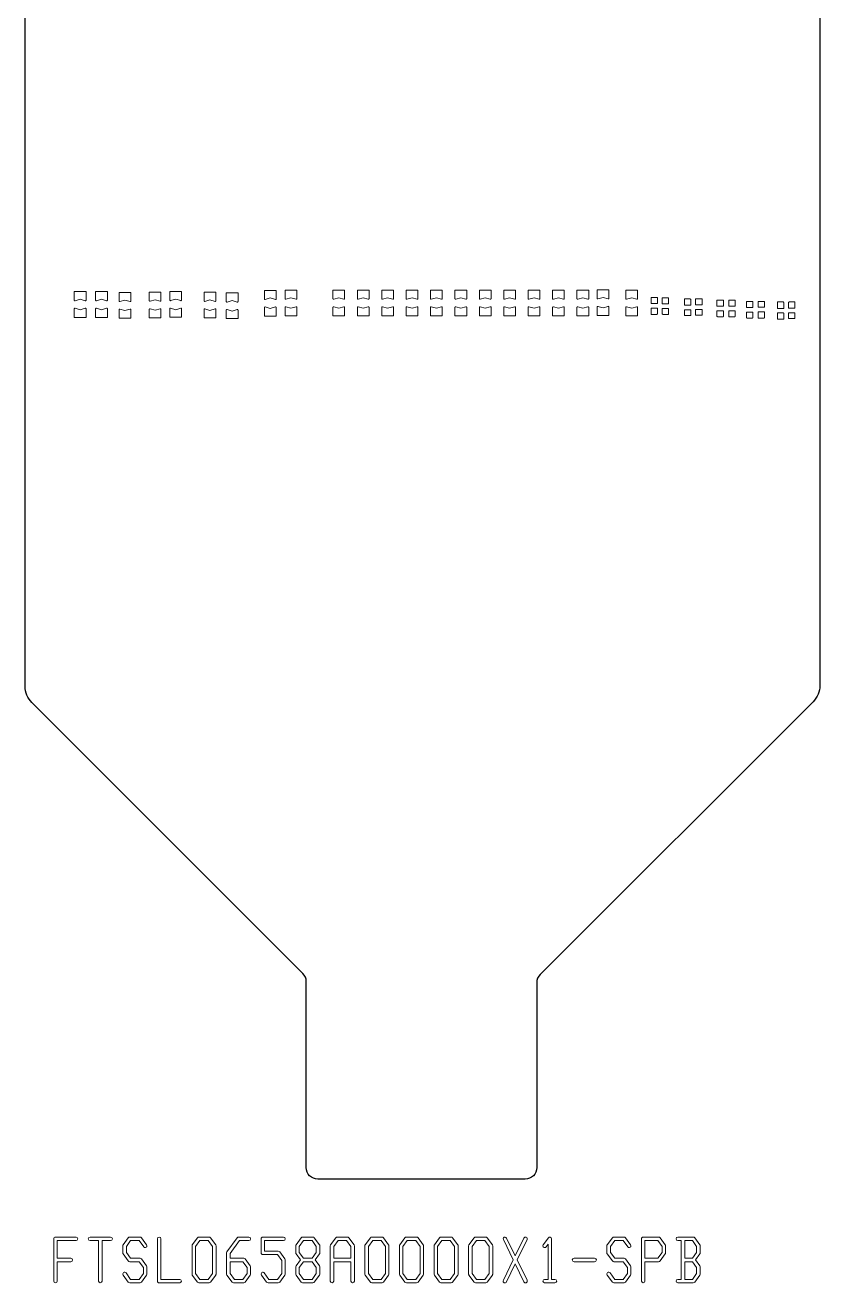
# Model space of a CAD drawing. Extents: x 4328 to 4769, y 264 to 576.
# Drawn here: x 4607.8 to 4642.2, y 418.4 to 473 of the extents above; entities that cross this region are included whole.
import ezdxf

# ---------------------------------------------------------------- set-up
doc = ezdxf.new("R2010")
doc.units = 0
doc.layers.get('0').update_dxf_attribs({"lineweight": 5})
doc.layers.add('gbr-outline-dxf_layer1', color=2, linetype='Continuous')

msp = doc.modelspace()

# ---------------------------------------------------------------- linework, layer by layer
msp.add_line((4636.294, 418.385), (4636.071, 418.385))
at = {"linetype": 'Continuous'}
for points in [[(4609.889, 461.041), (4609.889, 461.414), (4610.397, 461.414), (4610.397, 461.041), (4610.397, 461.037), (4610.396, 461.033), (4610.394, 461.029), (4610.391, 461.025), (4610.388, 461.022), (4610.384, 461.02), (4610.38, 461.018), (4610.376, 461.017), (4610.372, 461.016), (4610.367, 461.017), (4610.364, 461.017), (4610.143, 461.084), (4609.922, 461.017), (4609.918, 461.016), (4609.913, 461.016), (4609.909, 461.017), (4609.905, 461.018), (4609.901, 461.02), (4609.897, 461.023), (4609.894, 461.026), (4609.892, 461.03), (4609.89, 461.034), (4609.889, 461.038)], [(4610.815, 461.041), (4610.815, 461.414), (4611.323, 461.414), (4611.323, 461.041), (4611.323, 461.037), (4611.321, 461.033), (4611.32, 461.029), (4611.317, 461.025), (4611.314, 461.022), (4611.31, 461.02), (4611.306, 461.018), (4611.302, 461.017), (4611.298, 461.016), (4611.293, 461.017), (4611.29, 461.017), (4611.069, 461.084), (4610.848, 461.017), (4610.843, 461.016), (4610.839, 461.016), (4610.835, 461.017), (4610.83, 461.018), (4610.827, 461.02), (4610.823, 461.023), (4610.82, 461.026), (4610.818, 461.03), (4610.816, 461.034), (4610.815, 461.038)], [(4611.831, 461.004), (4611.831, 461.376), (4612.339, 461.376), (4612.339, 461.004), (4612.339, 460.999), (4612.338, 460.995), (4612.336, 460.991), (4612.333, 460.988), (4612.33, 460.985), (4612.327, 460.982), (4612.323, 460.98), (4612.318, 460.979), (4612.314, 460.979), (4612.31, 460.979), (4612.306, 460.98), (4612.085, 461.046), (4611.864, 460.98), (4611.86, 460.979), (4611.855, 460.979), (4611.851, 460.979), (4611.847, 460.981), (4611.843, 460.983), (4611.839, 460.985), (4611.836, 460.989), (4611.834, 460.992), (4611.832, 460.996), (4611.831, 461.001)], [(4613.141, 461.019), (4613.141, 461.391), (4613.649, 461.391), (4613.649, 461.019), (4613.648, 461.014), (4613.647, 461.01), (4613.645, 461.006), (4613.643, 461.003), (4613.64, 460.999), (4613.636, 460.997), (4613.632, 460.995), (4613.628, 460.994), (4613.624, 460.994), (4613.619, 460.994), (4613.616, 460.995), (4613.395, 461.061), (4613.174, 460.995), (4613.169, 460.994), (4613.165, 460.994), (4613.16, 460.994), (4613.156, 460.996), (4613.152, 460.998), (4613.149, 461), (4613.146, 461.004), (4613.144, 461.007), (4613.142, 461.011), (4613.141, 461.016)], [(4614.034, 461.045), (4614.034, 461.417), (4614.542, 461.417), (4614.542, 461.045), (4614.542, 461.04), (4614.541, 461.036), (4614.539, 461.032), (4614.536, 461.029), (4614.533, 461.025), (4614.529, 461.023), (4614.525, 461.021), (4614.521, 461.02), (4614.517, 461.019), (4614.512, 461.02), (4614.509, 461.021), (4614.288, 461.087), (4614.067, 461.021), (4614.063, 461.02), (4614.058, 461.02), (4614.054, 461.02), (4614.05, 461.021), (4614.046, 461.023), (4614.042, 461.026), (4614.039, 461.029), (4614.037, 461.033), (4614.035, 461.037), (4614.034, 461.042)], [(4615.519, 461.015), (4615.519, 461.388), (4616.027, 461.388), (4616.027, 461.015), (4616.027, 461.011), (4616.025, 461.007), (4616.024, 461.003), (4616.021, 460.999), (4616.018, 460.996), (4616.014, 460.993), (4616.01, 460.992), (4616.006, 460.99), (4616.002, 460.99), (4615.997, 460.99), (4615.994, 460.991), (4615.773, 461.057), (4615.552, 460.991), (4615.547, 460.99), (4615.543, 460.99), (4615.539, 460.991), (4615.534, 460.992), (4615.531, 460.994), (4615.527, 460.997), (4615.524, 461), (4615.522, 461.004), (4615.52, 461.008), (4615.519, 461.012)], [(4616.483, 460.985), (4616.483, 461.357), (4616.991, 461.357), (4616.991, 460.985), (4616.99, 460.981), (4616.989, 460.976), (4616.987, 460.972), (4616.985, 460.969), (4616.982, 460.966), (4616.978, 460.963), (4616.974, 460.961), (4616.97, 460.96), (4616.965, 460.96), (4616.961, 460.96), (4616.958, 460.961), (4616.737, 461.027), (4616.515, 460.961), (4616.511, 460.96), (4616.507, 460.96), (4616.502, 460.96), (4616.498, 460.962), (4616.494, 460.964), (4616.491, 460.966), (4616.488, 460.97), (4616.485, 460.973), (4616.484, 460.978), (4616.483, 460.982)], [(4618.137, 461.097), (4618.137, 461.469), (4618.645, 461.469), (4618.645, 461.097), (4618.645, 461.093), (4618.643, 461.088), (4618.642, 461.084), (4618.639, 461.081), (4618.636, 461.078), (4618.632, 461.075), (4618.628, 461.073), (4618.624, 461.072), (4618.62, 461.072), (4618.615, 461.072), (4618.612, 461.073), (4618.391, 461.139), (4618.17, 461.073), (4618.165, 461.072), (4618.161, 461.072), (4618.157, 461.072), (4618.152, 461.074), (4618.149, 461.076), (4618.145, 461.079), (4618.142, 461.082), (4618.14, 461.085), (4618.138, 461.09), (4618.137, 461.094)], [(4619.034, 461.107), (4619.034, 461.479), (4619.542, 461.479), (4619.542, 461.107), (4619.542, 461.102), (4619.541, 461.098), (4619.539, 461.094), (4619.536, 461.09), (4619.533, 461.087), (4619.53, 461.085), (4619.526, 461.083), (4619.521, 461.082), (4619.517, 461.081), (4619.513, 461.082), (4619.51, 461.083), (4619.288, 461.149), (4619.067, 461.083), (4619.063, 461.082), (4619.058, 461.081), (4619.054, 461.082), (4619.05, 461.083), (4619.046, 461.085), (4619.042, 461.088), (4619.04, 461.091), (4619.037, 461.095), (4619.035, 461.099), (4619.035, 461.104)], [(4621.109, 461.107), (4621.109, 461.479), (4621.617, 461.479), (4621.617, 461.107), (4621.617, 461.102), (4621.616, 461.098), (4621.614, 461.094), (4621.611, 461.09), (4621.608, 461.087), (4621.604, 461.085), (4621.6, 461.083), (4621.596, 461.082), (4621.592, 461.081), (4621.587, 461.082), (4621.584, 461.083), (4621.363, 461.149), (4621.142, 461.083), (4621.137, 461.082), (4621.133, 461.081), (4621.129, 461.082), (4621.125, 461.083), (4621.121, 461.085), (4621.117, 461.088), (4621.114, 461.091), (4621.112, 461.095), (4621.11, 461.099), (4621.109, 461.104)], [(4622.168, 461.107), (4622.168, 461.479), (4622.676, 461.479), (4622.676, 461.107), (4622.676, 461.102), (4622.674, 461.098), (4622.673, 461.094), (4622.67, 461.09), (4622.667, 461.087), (4622.663, 461.085), (4622.659, 461.083), (4622.655, 461.082), (4622.651, 461.081), (4622.646, 461.082), (4622.643, 461.083), (4622.422, 461.149), (4622.201, 461.083), (4622.196, 461.082), (4622.192, 461.081), (4622.188, 461.082), (4622.183, 461.083), (4622.18, 461.085), (4622.176, 461.088), (4622.173, 461.091), (4622.171, 461.095), (4622.169, 461.099), (4622.168, 461.104)], [(4623.227, 461.107), (4623.227, 461.479), (4623.735, 461.479), (4623.735, 461.107), (4623.734, 461.102), (4623.733, 461.098), (4623.731, 461.094), (4623.729, 461.09), (4623.726, 461.087), (4623.722, 461.085), (4623.718, 461.083), (4623.714, 461.082), (4623.709, 461.081), (4623.705, 461.082), (4623.702, 461.083), (4623.481, 461.149), (4623.259, 461.083), (4623.255, 461.082), (4623.251, 461.081), (4623.246, 461.082), (4623.242, 461.083), (4623.238, 461.085), (4623.235, 461.088), (4623.232, 461.091), (4623.229, 461.095), (4623.228, 461.099), (4623.227, 461.104)], [(4624.286, 461.107), (4624.286, 461.479), (4624.794, 461.479), (4624.794, 461.107), (4624.793, 461.102), (4624.792, 461.098), (4624.79, 461.094), (4624.788, 461.09), (4624.785, 461.087), (4624.781, 461.085), (4624.777, 461.083), (4624.773, 461.082), (4624.768, 461.081), (4624.764, 461.082), (4624.761, 461.083), (4624.54, 461.149), (4624.318, 461.083), (4624.314, 461.082), (4624.31, 461.081), (4624.305, 461.082), (4624.301, 461.083), (4624.297, 461.085), (4624.294, 461.088), (4624.291, 461.091), (4624.288, 461.095), (4624.287, 461.099), (4624.286, 461.104)], [(4625.344, 461.107), (4625.344, 461.479), (4625.852, 461.479), (4625.852, 461.107), (4625.852, 461.102), (4625.851, 461.098), (4625.849, 461.094), (4625.846, 461.09), (4625.843, 461.087), (4625.84, 461.085), (4625.836, 461.083), (4625.831, 461.082), (4625.827, 461.081), (4625.823, 461.082), (4625.819, 461.083), (4625.598, 461.149), (4625.377, 461.083), (4625.373, 461.082), (4625.368, 461.081), (4625.364, 461.082), (4625.36, 461.083), (4625.356, 461.085), (4625.352, 461.088), (4625.349, 461.091), (4625.347, 461.095), (4625.345, 461.099), (4625.344, 461.104)], [(4626.403, 461.107), (4626.403, 461.479), (4626.911, 461.479), (4626.911, 461.107), (4626.911, 461.102), (4626.91, 461.098), (4626.908, 461.094), (4626.905, 461.09), (4626.902, 461.087), (4626.899, 461.085), (4626.895, 461.083), (4626.89, 461.082), (4626.886, 461.081), (4626.881, 461.082), (4626.878, 461.083), (4626.657, 461.149), (4626.436, 461.083), (4626.432, 461.082), (4626.427, 461.081), (4626.423, 461.082), (4626.419, 461.083), (4626.415, 461.085), (4626.411, 461.088), (4626.408, 461.091), (4626.406, 461.095), (4626.404, 461.099), (4626.403, 461.104)], [(4627.462, 461.107), (4627.462, 461.479), (4627.97, 461.479), (4627.97, 461.107), (4627.969, 461.102), (4627.968, 461.098), (4627.966, 461.094), (4627.964, 461.09), (4627.961, 461.087), (4627.957, 461.085), (4627.953, 461.083), (4627.949, 461.082), (4627.945, 461.081), (4627.94, 461.082), (4627.937, 461.083), (4627.716, 461.149), (4627.495, 461.083), (4627.49, 461.082), (4627.486, 461.081), (4627.482, 461.082), (4627.477, 461.083), (4627.473, 461.085), (4627.47, 461.088), (4627.467, 461.091), (4627.465, 461.095), (4627.463, 461.099), (4627.462, 461.104)], [(4628.521, 461.107), (4628.521, 461.479), (4629.029, 461.479), (4629.029, 461.107), (4629.028, 461.102), (4629.027, 461.098), (4629.025, 461.094), (4629.023, 461.09), (4629.02, 461.087), (4629.016, 461.085), (4629.012, 461.083), (4629.008, 461.082), (4629.003, 461.081), (4628.999, 461.082), (4628.996, 461.083), (4628.775, 461.149), (4628.554, 461.083), (4628.549, 461.082), (4628.545, 461.081), (4628.54, 461.082), (4628.536, 461.083), (4628.532, 461.085), (4628.529, 461.088), (4628.526, 461.091), (4628.524, 461.095), (4628.522, 461.099), (4628.521, 461.104)], [(4629.579, 461.107), (4629.579, 461.479), (4630.087, 461.479), (4630.087, 461.107), (4630.087, 461.102), (4630.086, 461.098), (4630.084, 461.094), (4630.082, 461.09), (4630.078, 461.087), (4630.075, 461.085), (4630.071, 461.083), (4630.067, 461.082), (4630.062, 461.081), (4630.058, 461.082), (4630.055, 461.083), (4629.833, 461.149), (4629.612, 461.083), (4629.608, 461.082), (4629.603, 461.081), (4629.599, 461.082), (4629.595, 461.083), (4629.591, 461.085), (4629.588, 461.088), (4629.585, 461.091), (4629.582, 461.095), (4629.581, 461.099), (4629.58, 461.104)], [(4630.638, 461.107), (4630.638, 461.479), (4631.146, 461.479), (4631.146, 461.107), (4631.146, 461.102), (4631.145, 461.098), (4631.143, 461.094), (4631.14, 461.09), (4631.137, 461.087), (4631.134, 461.085), (4631.13, 461.083), (4631.125, 461.082), (4631.121, 461.081), (4631.117, 461.082), (4631.114, 461.083), (4630.892, 461.149), (4630.671, 461.083), (4630.667, 461.082), (4630.662, 461.081), (4630.658, 461.082), (4630.654, 461.083), (4630.65, 461.085), (4630.646, 461.088), (4630.643, 461.091), (4630.641, 461.095), (4630.639, 461.099), (4630.639, 461.104)], [(4631.697, 461.107), (4631.697, 461.479), (4632.205, 461.479), (4632.205, 461.107), (4632.205, 461.102), (4632.203, 461.098), (4632.202, 461.094), (4632.199, 461.09), (4632.196, 461.087), (4632.192, 461.085), (4632.188, 461.083), (4632.184, 461.082), (4632.18, 461.081), (4632.175, 461.082), (4632.172, 461.083), (4631.951, 461.149), (4631.73, 461.083), (4631.725, 461.082), (4631.721, 461.081), (4631.717, 461.082), (4631.713, 461.083), (4631.709, 461.085), (4631.705, 461.088), (4631.702, 461.091), (4631.7, 461.095), (4631.698, 461.099), (4631.697, 461.104)], [(4632.575, 461.122), (4632.575, 461.495), (4633.083, 461.495), (4633.083, 461.122), (4633.082, 461.118), (4633.081, 461.114), (4633.079, 461.11), (4633.077, 461.106), (4633.074, 461.103), (4633.07, 461.1), (4633.066, 461.098), (4633.062, 461.097), (4633.058, 461.097), (4633.053, 461.097), (4633.05, 461.098), (4632.829, 461.164), (4632.608, 461.098), (4632.603, 461.097), (4632.599, 461.097), (4632.595, 461.098), (4632.59, 461.099), (4632.586, 461.101), (4632.583, 461.104), (4632.58, 461.107), (4632.578, 461.111), (4632.576, 461.115), (4632.575, 461.119)], [(4633.815, 461.107), (4633.815, 461.479), (4634.323, 461.479), (4634.323, 461.107), (4634.322, 461.102), (4634.321, 461.098), (4634.319, 461.094), (4634.317, 461.09), (4634.314, 461.087), (4634.31, 461.085), (4634.306, 461.083), (4634.302, 461.082), (4634.297, 461.081), (4634.293, 461.082), (4634.29, 461.083), (4634.069, 461.149), (4633.847, 461.083), (4633.843, 461.082), (4633.839, 461.081), (4633.834, 461.082), (4633.83, 461.083), (4633.826, 461.085), (4633.823, 461.088), (4633.82, 461.091), (4633.817, 461.095), (4633.816, 461.099), (4633.815, 461.104)], [(4634.908, 460.9), (4634.908, 461.154), (4635.187, 461.154), (4635.187, 460.9), (4635.168, 460.9), (4635.168, 460.893), (4634.914, 460.893), (4634.914, 460.9)], [(4635.392, 460.886), (4635.392, 461.14), (4635.672, 461.14), (4635.672, 460.886)], [(4636.354, 460.832), (4636.354, 461.086), (4636.359, 461.086), (4636.359, 461.102), (4636.613, 461.102), (4636.613, 461.086), (4636.634, 461.086), (4636.634, 460.832)], [(4636.845, 460.846), (4636.845, 461.1), (4636.859, 461.1), (4636.859, 461.102), (4637.113, 461.102), (4637.113, 461.1), (4637.124, 461.1), (4637.124, 460.846)], [(4637.77, 460.788), (4637.77, 461.042), (4638.05, 461.042), (4638.05, 460.788)], [(4638.281, 460.788), (4638.281, 461.042), (4638.561, 461.042), (4638.561, 460.788)], [(4639.045, 460.73), (4639.045, 460.984), (4639.324, 460.984), (4639.324, 460.73)], [(4639.556, 460.737), (4639.556, 460.991), (4639.835, 460.991), (4639.835, 460.737)], [(4640.391, 460.681), (4640.391, 460.935), (4640.399, 460.935), (4640.399, 460.975), (4640.653, 460.975), (4640.653, 460.935), (4640.67, 460.935), (4640.67, 460.681)], [(4640.875, 460.701), (4640.875, 460.955), (4640.898, 460.955), (4640.898, 460.975), (4641.152, 460.975), (4641.152, 460.955), (4641.154, 460.955), (4641.154, 460.701)], [(4609.889, 460.296), (4609.889, 460.669), (4609.889, 460.673), (4609.891, 460.677), (4609.892, 460.681), (4609.895, 460.685), (4609.898, 460.688), (4609.902, 460.69), (4609.906, 460.692), (4609.91, 460.693), (4609.914, 460.694), (4609.919, 460.693), (4609.922, 460.693), (4610.143, 460.626), (4610.364, 460.693), (4610.369, 460.694), (4610.373, 460.694), (4610.377, 460.693), (4610.382, 460.692), (4610.385, 460.69), (4610.389, 460.687), (4610.392, 460.684), (4610.394, 460.68), (4610.396, 460.676), (4610.397, 460.672), (4610.397, 460.669), (4610.397, 460.296)], [(4610.815, 460.296), (4610.815, 460.669), (4610.815, 460.673), (4610.816, 460.677), (4610.818, 460.681), (4610.821, 460.685), (4610.824, 460.688), (4610.828, 460.69), (4610.832, 460.692), (4610.836, 460.693), (4610.84, 460.694), (4610.845, 460.693), (4610.848, 460.693), (4611.069, 460.626), (4611.29, 460.693), (4611.294, 460.694), (4611.299, 460.694), (4611.303, 460.693), (4611.307, 460.692), (4611.311, 460.69), (4611.315, 460.687), (4611.318, 460.684), (4611.32, 460.68), (4611.322, 460.676), (4611.323, 460.672), (4611.323, 460.669), (4611.323, 460.296)], [(4611.831, 460.259), (4611.831, 460.631), (4611.832, 460.635), (4611.833, 460.64), (4611.835, 460.644), (4611.837, 460.647), (4611.84, 460.65), (4611.844, 460.653), (4611.848, 460.655), (4611.852, 460.656), (4611.856, 460.656), (4611.861, 460.656), (4611.864, 460.655), (4612.085, 460.589), (4612.306, 460.655), (4612.311, 460.656), (4612.315, 460.656), (4612.319, 460.656), (4612.324, 460.654), (4612.328, 460.652), (4612.331, 460.65), (4612.334, 460.646), (4612.336, 460.643), (4612.338, 460.638), (4612.339, 460.634), (4612.339, 460.631), (4612.339, 460.259)], [(4613.141, 460.274), (4613.141, 460.646), (4613.141, 460.65), (4613.142, 460.655), (4613.144, 460.659), (4613.147, 460.662), (4613.15, 460.665), (4613.153, 460.668), (4613.157, 460.67), (4613.162, 460.671), (4613.166, 460.671), (4613.17, 460.671), (4613.174, 460.67), (4613.395, 460.604), (4613.616, 460.67), (4613.62, 460.671), (4613.625, 460.671), (4613.629, 460.671), (4613.633, 460.669), (4613.637, 460.667), (4613.641, 460.665), (4613.644, 460.661), (4613.646, 460.658), (4613.648, 460.653), (4613.649, 460.649), (4613.649, 460.646), (4613.649, 460.274)], [(4614.034, 460.3), (4614.034, 460.672), (4614.034, 460.676), (4614.036, 460.681), (4614.037, 460.685), (4614.04, 460.688), (4614.043, 460.691), (4614.047, 460.694), (4614.051, 460.696), (4614.055, 460.697), (4614.059, 460.697), (4614.064, 460.697), (4614.067, 460.696), (4614.288, 460.63), (4614.509, 460.696), (4614.514, 460.697), (4614.518, 460.697), (4614.522, 460.697), (4614.527, 460.695), (4614.531, 460.693), (4614.534, 460.69), (4614.537, 460.687), (4614.539, 460.683), (4614.541, 460.679), (4614.542, 460.675), (4614.542, 460.672), (4614.542, 460.3)], [(4615.519, 460.27), (4615.519, 460.642), (4615.519, 460.647), (4615.521, 460.651), (4615.522, 460.655), (4615.525, 460.659), (4615.528, 460.662), (4615.532, 460.664), (4615.536, 460.666), (4615.54, 460.667), (4615.544, 460.668), (4615.549, 460.667), (4615.552, 460.667), (4615.773, 460.6), (4615.994, 460.667), (4615.999, 460.667), (4616.003, 460.668), (4616.007, 460.667), (4616.011, 460.666), (4616.015, 460.664), (4616.019, 460.661), (4616.022, 460.658), (4616.024, 460.654), (4616.026, 460.65), (4616.027, 460.646), (4616.027, 460.642), (4616.027, 460.27)], [(4616.483, 460.24), (4616.483, 460.612), (4616.483, 460.617), (4616.484, 460.621), (4616.486, 460.625), (4616.489, 460.628), (4616.492, 460.632), (4616.495, 460.634), (4616.499, 460.636), (4616.504, 460.637), (4616.508, 460.637), (4616.512, 460.637), (4616.515, 460.636), (4616.737, 460.57), (4616.958, 460.636), (4616.962, 460.637), (4616.967, 460.637), (4616.971, 460.637), (4616.975, 460.635), (4616.979, 460.633), (4616.983, 460.631), (4616.986, 460.627), (4616.988, 460.624), (4616.99, 460.62), (4616.99, 460.615), (4616.991, 460.612), (4616.991, 460.24)], [(4618.137, 460.352), (4618.137, 460.724), (4618.137, 460.729), (4618.138, 460.733), (4618.14, 460.737), (4618.143, 460.74), (4618.146, 460.744), (4618.15, 460.746), (4618.154, 460.748), (4618.158, 460.749), (4618.162, 460.749), (4618.167, 460.749), (4618.17, 460.748), (4618.391, 460.682), (4618.612, 460.748), (4618.616, 460.749), (4618.621, 460.749), (4618.625, 460.749), (4618.629, 460.747), (4618.633, 460.745), (4618.637, 460.743), (4618.64, 460.739), (4618.642, 460.736), (4618.644, 460.732), (4618.645, 460.727), (4618.645, 460.724), (4618.645, 460.352)], [(4619.034, 460.361), (4619.034, 460.734), (4619.035, 460.738), (4619.036, 460.742), (4619.038, 460.746), (4619.04, 460.75), (4619.043, 460.753), (4619.047, 460.756), (4619.051, 460.758), (4619.055, 460.759), (4619.06, 460.759), (4619.064, 460.759), (4619.067, 460.758), (4619.288, 460.692), (4619.51, 460.758), (4619.514, 460.759), (4619.518, 460.759), (4619.523, 460.758), (4619.527, 460.757), (4619.531, 460.755), (4619.534, 460.752), (4619.537, 460.749), (4619.54, 460.745), (4619.541, 460.741), (4619.542, 460.737), (4619.542, 460.734), (4619.542, 460.361)], [(4621.109, 460.361), (4621.109, 460.734), (4621.109, 460.738), (4621.111, 460.742), (4621.112, 460.746), (4621.115, 460.75), (4621.118, 460.753), (4621.122, 460.756), (4621.126, 460.758), (4621.13, 460.759), (4621.134, 460.759), (4621.139, 460.759), (4621.142, 460.758), (4621.363, 460.692), (4621.584, 460.758), (4621.589, 460.759), (4621.593, 460.759), (4621.597, 460.758), (4621.602, 460.757), (4621.605, 460.755), (4621.609, 460.752), (4621.612, 460.749), (4621.614, 460.745), (4621.616, 460.741), (4621.617, 460.737), (4621.617, 460.734), (4621.617, 460.361)], [(4622.168, 460.361), (4622.168, 460.734), (4622.168, 460.738), (4622.169, 460.742), (4622.171, 460.746), (4622.174, 460.75), (4622.177, 460.753), (4622.181, 460.756), (4622.185, 460.758), (4622.189, 460.759), (4622.193, 460.759), (4622.198, 460.759), (4622.201, 460.758), (4622.422, 460.692), (4622.643, 460.758), (4622.647, 460.759), (4622.652, 460.759), (4622.656, 460.758), (4622.66, 460.757), (4622.664, 460.755), (4622.668, 460.752), (4622.671, 460.749), (4622.673, 460.745), (4622.675, 460.741), (4622.676, 460.737), (4622.676, 460.734), (4622.676, 460.361)], [(4623.227, 460.361), (4623.227, 460.734), (4623.227, 460.738), (4623.228, 460.742), (4623.23, 460.746), (4623.233, 460.75), (4623.236, 460.753), (4623.239, 460.756), (4623.243, 460.758), (4623.248, 460.759), (4623.252, 460.759), (4623.256, 460.759), (4623.259, 460.758), (4623.481, 460.692), (4623.702, 460.758), (4623.706, 460.759), (4623.711, 460.759), (4623.715, 460.758), (4623.719, 460.757), (4623.723, 460.755), (4623.726, 460.752), (4623.729, 460.749), (4623.732, 460.745), (4623.733, 460.741), (4623.734, 460.737), (4623.735, 460.734), (4623.735, 460.361)], [(4624.286, 460.361), (4624.286, 460.734), (4624.286, 460.738), (4624.287, 460.742), (4624.289, 460.746), (4624.291, 460.75), (4624.295, 460.753), (4624.298, 460.756), (4624.302, 460.758), (4624.306, 460.759), (4624.311, 460.759), (4624.315, 460.759), (4624.318, 460.758), (4624.54, 460.692), (4624.761, 460.758), (4624.765, 460.759), (4624.769, 460.759), (4624.774, 460.758), (4624.778, 460.757), (4624.782, 460.755), (4624.785, 460.752), (4624.788, 460.749), (4624.791, 460.745), (4624.792, 460.741), (4624.793, 460.737), (4624.794, 460.734), (4624.794, 460.361)], [(4625.344, 460.361), (4625.344, 460.734), (4625.345, 460.738), (4625.346, 460.742), (4625.348, 460.746), (4625.35, 460.75), (4625.353, 460.753), (4625.357, 460.756), (4625.361, 460.758), (4625.365, 460.759), (4625.369, 460.759), (4625.374, 460.759), (4625.377, 460.758), (4625.598, 460.692), (4625.819, 460.758), (4625.824, 460.759), (4625.828, 460.759), (4625.833, 460.758), (4625.837, 460.757), (4625.841, 460.755), (4625.844, 460.752), (4625.847, 460.749), (4625.849, 460.745), (4625.851, 460.741), (4625.852, 460.737), (4625.852, 460.734), (4625.852, 460.361)], [(4626.403, 460.361), (4626.403, 460.734), (4626.404, 460.738), (4626.405, 460.742), (4626.407, 460.746), (4626.409, 460.75), (4626.412, 460.753), (4626.416, 460.756), (4626.42, 460.758), (4626.424, 460.759), (4626.428, 460.759), (4626.433, 460.759), (4626.436, 460.758), (4626.657, 460.692), (4626.878, 460.758), (4626.883, 460.759), (4626.887, 460.759), (4626.891, 460.758), (4626.896, 460.757), (4626.9, 460.755), (4626.903, 460.752), (4626.906, 460.749), (4626.908, 460.745), (4626.91, 460.741), (4626.911, 460.737), (4626.911, 460.734), (4626.911, 460.361)], [(4627.462, 460.361), (4627.462, 460.734), (4627.462, 460.738), (4627.463, 460.742), (4627.465, 460.746), (4627.468, 460.75), (4627.471, 460.753), (4627.474, 460.756), (4627.478, 460.758), (4627.483, 460.759), (4627.487, 460.759), (4627.491, 460.759), (4627.495, 460.758), (4627.716, 460.692), (4627.937, 460.758), (4627.941, 460.759), (4627.946, 460.759), (4627.95, 460.758), (4627.954, 460.757), (4627.958, 460.755), (4627.962, 460.752), (4627.965, 460.749), (4627.967, 460.745), (4627.969, 460.741), (4627.97, 460.737), (4627.97, 460.734), (4627.97, 460.361)], [(4628.521, 460.361), (4628.521, 460.734), (4628.521, 460.738), (4628.522, 460.742), (4628.524, 460.746), (4628.527, 460.75), (4628.53, 460.753), (4628.533, 460.756), (4628.537, 460.758), (4628.542, 460.759), (4628.546, 460.759), (4628.55, 460.759), (4628.554, 460.758), (4628.775, 460.692), (4628.996, 460.758), (4629, 460.759), (4629.005, 460.759), (4629.009, 460.758), (4629.013, 460.757), (4629.017, 460.755), (4629.021, 460.752), (4629.024, 460.749), (4629.026, 460.745), (4629.028, 460.741), (4629.029, 460.737), (4629.029, 460.734), (4629.029, 460.361)], [(4629.579, 460.361), (4629.579, 460.734), (4629.58, 460.738), (4629.581, 460.742), (4629.583, 460.746), (4629.585, 460.75), (4629.588, 460.753), (4629.592, 460.756), (4629.596, 460.758), (4629.6, 460.759), (4629.605, 460.759), (4629.609, 460.759), (4629.612, 460.758), (4629.833, 460.692), (4630.055, 460.758), (4630.059, 460.759), (4630.063, 460.759), (4630.068, 460.758), (4630.072, 460.757), (4630.076, 460.755), (4630.079, 460.752), (4630.082, 460.749), (4630.085, 460.745), (4630.086, 460.741), (4630.087, 460.737), (4630.087, 460.734), (4630.087, 460.361)], [(4630.638, 460.361), (4630.638, 460.734), (4630.639, 460.738), (4630.64, 460.742), (4630.642, 460.746), (4630.644, 460.75), (4630.647, 460.753), (4630.651, 460.756), (4630.655, 460.758), (4630.659, 460.759), (4630.664, 460.759), (4630.668, 460.759), (4630.671, 460.758), (4630.892, 460.692), (4631.114, 460.758), (4631.118, 460.759), (4631.122, 460.759), (4631.127, 460.758), (4631.131, 460.757), (4631.135, 460.755), (4631.138, 460.752), (4631.141, 460.749), (4631.144, 460.745), (4631.145, 460.741), (4631.146, 460.737), (4631.146, 460.734), (4631.146, 460.361)], [(4631.697, 460.361), (4631.697, 460.734), (4631.697, 460.738), (4631.699, 460.742), (4631.7, 460.746), (4631.703, 460.75), (4631.706, 460.753), (4631.71, 460.756), (4631.714, 460.758), (4631.718, 460.759), (4631.722, 460.759), (4631.727, 460.759), (4631.73, 460.758), (4631.951, 460.692), (4632.172, 460.758), (4632.177, 460.759), (4632.181, 460.759), (4632.185, 460.758), (4632.19, 460.757), (4632.193, 460.755), (4632.197, 460.752), (4632.2, 460.749), (4632.202, 460.745), (4632.204, 460.741), (4632.205, 460.737), (4632.205, 460.734), (4632.205, 460.361)], [(4632.575, 460.377), (4632.575, 460.749), (4632.575, 460.754), (4632.576, 460.758), (4632.578, 460.762), (4632.581, 460.766), (4632.584, 460.769), (4632.587, 460.771), (4632.591, 460.773), (4632.596, 460.774), (4632.6, 460.775), (4632.605, 460.774), (4632.608, 460.773), (4632.829, 460.707), (4633.05, 460.773), (4633.054, 460.774), (4633.059, 460.775), (4633.063, 460.774), (4633.067, 460.773), (4633.071, 460.771), (4633.075, 460.768), (4633.078, 460.765), (4633.08, 460.761), (4633.082, 460.757), (4633.083, 460.753), (4633.083, 460.749), (4633.083, 460.377)], [(4633.815, 460.361), (4633.815, 460.734), (4633.815, 460.738), (4633.816, 460.742), (4633.818, 460.746), (4633.821, 460.75), (4633.824, 460.753), (4633.827, 460.756), (4633.831, 460.758), (4633.835, 460.759), (4633.84, 460.759), (4633.844, 460.759), (4633.847, 460.758), (4634.069, 460.692), (4634.29, 460.758), (4634.294, 460.759), (4634.299, 460.759), (4634.303, 460.758), (4634.307, 460.757), (4634.311, 460.755), (4634.314, 460.752), (4634.317, 460.749), (4634.32, 460.745), (4634.321, 460.741), (4634.322, 460.737), (4634.323, 460.734), (4634.323, 460.361)], [(4634.908, 460.443), (4634.908, 460.697), (4635.187, 460.697), (4635.187, 460.443), (4635.168, 460.443), (4635.168, 460.414), (4634.914, 460.414), (4634.914, 460.443)], [(4635.392, 460.429), (4635.392, 460.683), (4635.672, 460.683), (4635.672, 460.429), (4635.668, 460.429), (4635.668, 460.414), (4635.414, 460.414), (4635.414, 460.429)], [(4636.354, 460.375), (4636.354, 460.629), (4636.634, 460.629), (4636.634, 460.375)], [(4636.845, 460.389), (4636.845, 460.643), (4637.124, 460.643), (4637.124, 460.389)], [(4637.77, 460.331), (4637.77, 460.585), (4638.05, 460.585), (4638.05, 460.331), (4638.042, 460.331), (4638.042, 460.324), (4637.788, 460.324), (4637.788, 460.331)], [(4638.281, 460.331), (4638.281, 460.585), (4638.561, 460.585), (4638.561, 460.331), (4638.542, 460.331), (4638.542, 460.324), (4638.288, 460.324), (4638.288, 460.331)], [(4639.045, 460.273), (4639.045, 460.527), (4639.324, 460.527), (4639.324, 460.273), (4639.317, 460.273), (4639.317, 460.267), (4639.063, 460.267), (4639.063, 460.273)], [(4639.556, 460.28), (4639.556, 460.534), (4639.835, 460.534), (4639.835, 460.28), (4639.816, 460.28), (4639.816, 460.267), (4639.562, 460.267), (4639.562, 460.28)], [(4640.391, 460.224), (4640.391, 460.478), (4640.399, 460.478), (4640.399, 460.496), (4640.653, 460.496), (4640.653, 460.478), (4640.67, 460.478), (4640.67, 460.224)], [(4640.875, 460.244), (4640.875, 460.498), (4641.154, 460.498), (4641.154, 460.244)], [(4615.147, 418.791), (4615.333, 418.537), (4615.701, 418.537), (4615.887, 418.791), (4615.887, 419.965), (4615.701, 420.22), (4615.333, 420.22), (4615.147, 419.965)], [(4619.647, 419.709), (4619.833, 419.455), (4620.201, 419.455), (4620.387, 419.709), (4620.387, 419.965), (4620.201, 420.22), (4619.833, 420.22), (4619.647, 419.965)], [(4621.147, 419.455), (4621.887, 419.455), (4621.887, 419.965), (4621.701, 420.22), (4621.333, 420.22), (4621.147, 419.965)], [(4622.647, 418.791), (4622.833, 418.537), (4623.201, 418.537), (4623.387, 418.791), (4623.387, 419.965), (4623.201, 420.22), (4622.833, 420.22), (4622.647, 419.965)], [(4624.147, 418.791), (4624.333, 418.537), (4624.701, 418.537), (4624.887, 418.791), (4624.887, 419.965), (4624.701, 420.22), (4624.333, 420.22), (4624.147, 419.965)], [(4625.647, 418.791), (4625.833, 418.537), (4626.201, 418.537), (4626.387, 418.791), (4626.387, 419.965), (4626.201, 420.22), (4625.833, 420.22), (4625.647, 419.965)], [(4627.147, 418.791), (4627.333, 418.537), (4627.701, 418.537), (4627.887, 418.791), (4627.887, 419.965), (4627.701, 420.22), (4627.333, 420.22), (4627.147, 419.965)], [(4634.647, 419.455), (4635.201, 419.455), (4635.387, 419.709), (4635.387, 419.965), (4635.201, 420.22), (4634.647, 420.22)], [(4636.37, 419.455), (4636.701, 419.455), (4636.887, 419.709), (4636.887, 419.965), (4636.701, 420.22), (4636.37, 420.22)], [(4616.647, 418.791), (4616.833, 418.537), (4617.201, 418.537), (4617.387, 418.791), (4617.387, 419.048), (4617.201, 419.302), (4616.647, 419.302)], [(4619.647, 418.791), (4619.833, 418.537), (4620.201, 418.537), (4620.387, 418.791), (4620.387, 419.048), (4620.201, 419.302), (4619.833, 419.302), (4619.647, 419.048)], [(4636.37, 418.537), (4636.701, 418.537), (4636.887, 418.791), (4636.887, 419.048), (4636.701, 419.302), (4636.37, 419.302)]]:
    msp.add_lwpolyline(points, close=True, dxfattribs=at)
for points in [[(4608.995, 418.461), (4608.995, 419.378), (4608.995, 420.296, -0.414239), (4609.071, 420.372), (4609.963, 420.372, -1), (4609.963, 420.22), (4609.147, 420.22), (4609.147, 419.455), (4609.74, 419.455, -1), (4609.74, 419.302), (4609.147, 419.302), (4609.147, 418.461, -1)], [(4610.571, 420.22, -1), (4610.571, 420.372), (4611.017, 420.372), (4611.463, 420.372, -1), (4611.463, 420.22), (4611.093, 420.22), (4611.093, 418.461, -1), (4610.941, 418.461), (4610.941, 420.22)], [(4611.995, 419.685), (4611.995, 419.99, -0.159612), (4612.009, 420.035), (4612.232, 420.341, -0.240361), (4612.294, 420.372), (4612.74, 420.372, -0.240361), (4612.802, 420.341), (4613.025, 420.035, -1), (4612.902, 419.945), (4612.701, 420.22), (4612.333, 420.22), (4612.147, 419.965), (4612.147, 419.709), (4612.333, 419.455), (4612.74, 419.455, -0.240361), (4612.802, 419.423), (4613.025, 419.117, -0.159612), (4613.039, 419.072), (4613.039, 418.767, -0.159612), (4613.025, 418.722), (4612.802, 418.416, -0.240361), (4612.74, 418.385), (4612.294, 418.385, -0.240361), (4612.232, 418.416), (4612.009, 418.722, -1), (4612.132, 418.812), (4612.333, 418.537), (4612.701, 418.537), (4612.887, 418.791), (4612.887, 419.048), (4612.701, 419.302), (4612.294, 419.302, -0.240361), (4612.232, 419.334), (4612.009, 419.639, -0.159612)], [(4613.495, 418.461), (4613.495, 420.296, -1), (4613.647, 420.296), (4613.647, 418.537), (4614.463, 418.537, -1), (4614.463, 418.385), (4613.571, 418.385, -0.414239)], [(4614.995, 418.767), (4614.995, 419.99, -0.159612), (4615.009, 420.035), (4615.232, 420.341, -0.240361), (4615.294, 420.372), (4615.74, 420.372, -0.240361), (4615.802, 420.341), (4616.025, 420.035, -0.159612), (4616.039, 419.99), (4616.039, 418.767, -0.159612), (4616.025, 418.722), (4615.802, 418.416, -0.240361), (4615.74, 418.385), (4615.294, 418.385, -0.240361), (4615.232, 418.416), (4615.009, 418.722, -0.159612)], [(4616.495, 418.767), (4616.495, 419.378), (4616.495, 419.684, -0.159612), (4616.509, 419.729), (4616.955, 420.341, -0.240361), (4617.017, 420.372), (4617.463, 420.372, -1), (4617.463, 420.22), (4617.056, 420.22), (4616.647, 419.659), (4616.647, 419.455), (4617.24, 419.455, -0.240361), (4617.302, 419.423), (4617.525, 419.117, -0.159612), (4617.539, 419.072), (4617.539, 418.767, -0.159612), (4617.525, 418.722), (4617.302, 418.416, -0.240361), (4617.24, 418.385), (4616.794, 418.385, -0.240361), (4616.732, 418.416), (4616.509, 418.722, -0.159612)], [(4617.995, 419.684), (4617.995, 420.296, -0.414239), (4618.071, 420.372), (4618.963, 420.372, -1), (4618.963, 420.22), (4618.147, 420.22), (4618.147, 419.761), (4618.74, 419.761, -0.240361), (4618.802, 419.729), (4619.025, 419.423, -0.159612), (4619.039, 419.378), (4619.039, 418.767, -0.159612), (4619.025, 418.722), (4618.802, 418.416, -0.240361), (4618.74, 418.385), (4618.294, 418.385, -0.240361), (4618.232, 418.416), (4618.009, 418.722, -1), (4618.132, 418.812), (4618.333, 418.537), (4618.701, 418.537), (4618.887, 418.791), (4618.887, 419.354), (4618.701, 419.608), (4618.071, 419.608, -0.414239)], [(4619.495, 418.767), (4619.495, 419.072, -0.159612), (4619.509, 419.117), (4619.7, 419.378), (4619.509, 419.639, -0.159612), (4619.495, 419.685), (4619.495, 419.99, -0.159612), (4619.509, 420.035), (4619.732, 420.341, -0.240361), (4619.794, 420.372), (4620.24, 420.372, -0.240361), (4620.302, 420.341), (4620.525, 420.035, -0.159612), (4620.539, 419.99), (4620.539, 419.685, -0.159612), (4620.525, 419.639), (4620.334, 419.378), (4620.525, 419.117, -0.159612), (4620.539, 419.072), (4620.539, 418.767, -0.159612), (4620.525, 418.722), (4620.302, 418.416, -0.240361), (4620.24, 418.385), (4619.794, 418.385, -0.240361), (4619.732, 418.416), (4619.509, 418.722, -0.159612)], [(4622.495, 418.767), (4622.495, 419.99, -0.159612), (4622.509, 420.035), (4622.732, 420.341, -0.240361), (4622.794, 420.372), (4623.24, 420.372, -0.240361), (4623.302, 420.341), (4623.525, 420.035, -0.159612), (4623.539, 419.99), (4623.539, 418.767, -0.159612), (4623.525, 418.722), (4623.302, 418.416, -0.240361), (4623.24, 418.385), (4622.794, 418.385, -0.240361), (4622.732, 418.416), (4622.509, 418.722, -0.159612)], [(4623.995, 418.767), (4623.995, 419.99, -0.159612), (4624.009, 420.035), (4624.232, 420.341, -0.240361), (4624.294, 420.372), (4624.74, 420.372, -0.240361), (4624.802, 420.341), (4625.025, 420.035, -0.159612), (4625.039, 419.99), (4625.039, 418.767, -0.159612), (4625.025, 418.722), (4624.802, 418.416, -0.240361), (4624.74, 418.385), (4624.294, 418.385, -0.240361), (4624.232, 418.416), (4624.009, 418.722, -0.159612)], [(4625.495, 418.767), (4625.495, 419.99, -0.159612), (4625.509, 420.035), (4625.732, 420.341, -0.240361), (4625.794, 420.372), (4626.24, 420.372, -0.240361), (4626.302, 420.341), (4626.525, 420.035, -0.159612), (4626.539, 419.99), (4626.539, 418.767, -0.159612), (4626.525, 418.722), (4626.302, 418.416, -0.240361), (4626.24, 418.385), (4625.794, 418.385, -0.240361), (4625.732, 418.416), (4625.509, 418.722, -0.159612)], [(4626.995, 418.767), (4626.995, 419.99, -0.159612), (4627.009, 420.035), (4627.232, 420.341, -0.240361), (4627.294, 420.372), (4627.74, 420.372, -0.240361), (4627.802, 420.341), (4628.025, 420.035, -0.159612), (4628.039, 419.99), (4628.039, 418.767, -0.159612), (4628.025, 418.722), (4627.802, 418.416, -0.240361), (4627.74, 418.385), (4627.294, 418.385, -0.240361), (4627.232, 418.416), (4627.009, 418.722, -0.159612)], [(4632.995, 419.685), (4632.995, 419.99, -0.159612), (4633.009, 420.035), (4633.232, 420.341, -0.240361), (4633.294, 420.372), (4633.74, 420.372, -0.240361), (4633.802, 420.341), (4634.025, 420.035, -1), (4633.902, 419.945), (4633.701, 420.22), (4633.333, 420.22), (4633.147, 419.965), (4633.147, 419.709), (4633.333, 419.455), (4633.74, 419.455, -0.240361), (4633.802, 419.423), (4634.025, 419.117, -0.159612), (4634.039, 419.072), (4634.039, 418.767, -0.159612), (4634.025, 418.722), (4633.802, 418.416, -0.240361), (4633.74, 418.385), (4633.294, 418.385, -0.240361), (4633.232, 418.416), (4633.009, 418.722, -1), (4633.132, 418.812), (4633.333, 418.537), (4633.701, 418.537), (4633.887, 418.791), (4633.887, 419.048), (4633.701, 419.302), (4633.294, 419.302, -0.240361), (4633.232, 419.334), (4633.009, 419.639, -0.159612)], [(4634.495, 418.461), (4634.495, 419.378), (4634.495, 420.296, -0.414239), (4634.571, 420.372), (4635.24, 420.372, -0.240361), (4635.302, 420.341), (4635.525, 420.035, -0.159612), (4635.539, 419.99), (4635.539, 419.685, -0.159612), (4635.525, 419.639), (4635.302, 419.334, -0.240361), (4635.24, 419.302), (4634.647, 419.302), (4634.647, 418.461, -1)], [(4631.571, 419.302, -1), (4631.571, 419.455), (4632.463, 419.455, -1), (4632.463, 419.302)]]:
    msp.add_lwpolyline(points, format="xyb", close=True, dxfattribs=at)
for points in [[(4620.995, 418.461), (4620.995, 419.378), (4620.995, 419.99, -0.159612), (4621.009, 420.035), (4621.232, 420.341, -0.240361), (4621.294, 420.372), (4621.74, 420.372, -0.240361), (4621.802, 420.341), (4622.025, 420.035, -0.159612), (4622.039, 419.99), (4622.039, 419.378)], [(4628.502, 418.494), (4628.932, 419.378), (4628.502, 420.263, -1), (4628.639, 420.329), (4629.017, 419.553)], [(4629.017, 419.553), (4629.395, 420.329, -1), (4629.532, 420.263), (4629.102, 419.378), (4629.532, 418.494, -1), (4629.395, 418.427), (4629.017, 419.204)], [(4630.517, 418.385), (4630.294, 418.385, -1), (4630.294, 418.537), (4630.441, 418.537), (4630.441, 420.062)], [(4630.441, 420.062), (4630.355, 419.945, -1), (4630.232, 420.035)], [(4630.232, 420.035), (4630.455, 420.341, -0.726915), (4630.593, 420.296), (4630.593, 418.537), (4630.74, 418.537, -1), (4630.74, 418.385), (4630.517, 418.385)], [(4636.071, 418.385, -1), (4636.071, 418.537), (4636.218, 418.537), (4636.218, 419.378), (4636.218, 420.22), (4636.071, 420.22, -1), (4636.071, 420.372), (4636.294, 420.372), (4636.74, 420.372, -0.240361), (4636.802, 420.341), (4637.025, 420.035, -0.159612), (4637.039, 419.99), (4637.039, 419.685, -0.159612), (4637.025, 419.639), (4636.834, 419.378), (4637.025, 419.117, -0.159612), (4637.039, 419.072), (4637.039, 418.767, -0.159612), (4637.025, 418.722), (4636.802, 418.416, -0.240361), (4636.74, 418.385), (4636.294, 418.385)], [(4622.039, 419.378), (4622.039, 418.461, -1), (4621.887, 418.461), (4621.887, 419.302), (4621.147, 419.302), (4621.147, 418.461, -1), (4620.995, 418.461)], [(4629.017, 419.204), (4628.639, 418.427, -1), (4628.502, 418.494)]]:
    msp.add_lwpolyline(points, format="xyb", dxfattribs=at)
at = {"layer": 'gbr-outline-dxf_layer1', "linetype": 'Continuous', "const_width": 0.000025}
msp.add_lwpolyline([(4642.232, 444.318), (4642.232, 514.577, 0.198849), (4641.939, 515.284), (4631.183, 526.039, -0.198916), (4630.891, 526.746), (4630.891, 541.259, 0.414068), (4630.39, 541.759), (4619.595, 541.759, 0.414218), (4619.096, 541.259), (4619.096, 526.746, -0.198916), (4618.803, 526.039), (4608.05, 515.287, 0.198916), (4607.758, 514.58), (4607.758, 444.28, 0.198917), (4608.05, 443.573), (4619.805, 431.819, -0.198625), (4619.951, 431.465), (4619.951, 423.385, 0.414366), (4620.451, 422.885), (4629.451, 422.885, 0.414217), (4629.951, 423.385), (4629.951, 431.416, -0.198853), (4630.097, 431.769), (4641.939, 443.611, 0.198917)], format="xyb", close=True, dxfattribs=at)
at = {"layer": 'gbr-outline-dxf_layer1', "linetype": 'Continuous'}
msp.add_lwpolyline([(4642.232, 514.577), (4642.232, 444.318, -0.198916), (4641.939, 443.611), (4630.097, 431.769, 0.198918), (4629.951, 431.416), (4629.951, 423.385, -0.414216), (4629.451, 422.885), (4620.451, 422.885, -0.414364), (4619.951, 423.385), (4619.951, 431.465, 0.19873), (4619.804, 431.819), (4608.05, 443.573, -0.198916), (4607.758, 444.28), (4607.758, 514.58, -0.198917)], format="xyb", dxfattribs=at)

doc.saveas('drawing.dxf')
